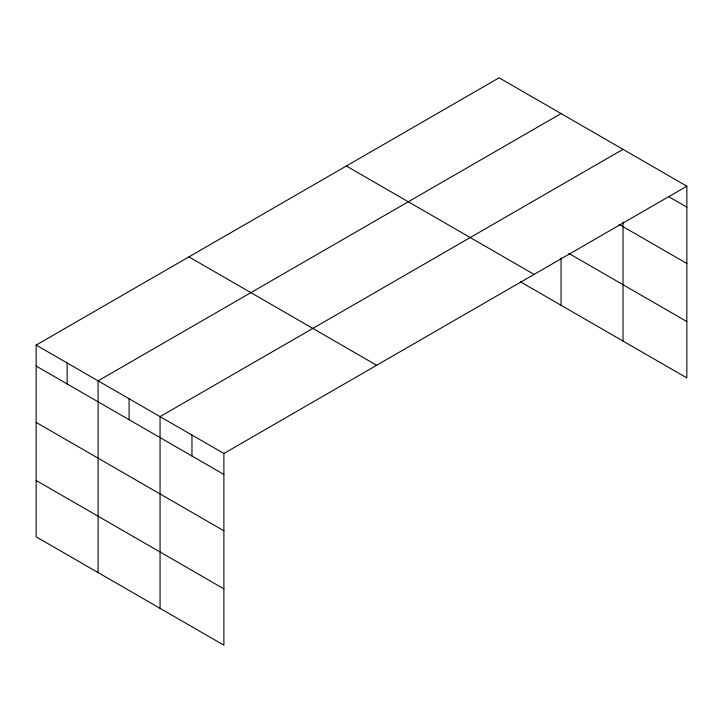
<?xml version="1.0" encoding="UTF-8"?>
<svg xmlns="http://www.w3.org/2000/svg" width="723" height="723" viewBox="0 0 723 723"><rect width="100%" height="100%" fill="white"/><g stroke="black" fill="none" stroke-linecap="round" stroke-linejoin="round"><path stroke-width="1.08" d="M623.018 222.142L623.018 341.057M36.15 345.088L223.886 453.475L223.886 645.196L36.15 536.809L36.15 345.088L499.114 77.804L686.85 186.191L686.85 377.912L520.415 281.816M561.066 113.565L98.102 380.858L98.102 572.58M623.018 149.336L160.054 416.629L160.054 608.35M223.886 453.475L686.85 186.191M668.477 196.539L686.85 207.149M619.15 224.41L686.85 263.497M568.811 253.411L686.85 321.554M346.335 166.01L534.071 274.397M188.929 256.882L376.665 365.269M36.15 366.055L223.886 474.442M36.15 422.404L223.886 530.79M36.15 480.461L223.886 588.847M561.066 257.957L561.066 305.287M191.966 435.056L191.966 456.014M129.083 398.744L129.083 419.702M67.131 362.973L67.131 383.94"/></g></svg>
